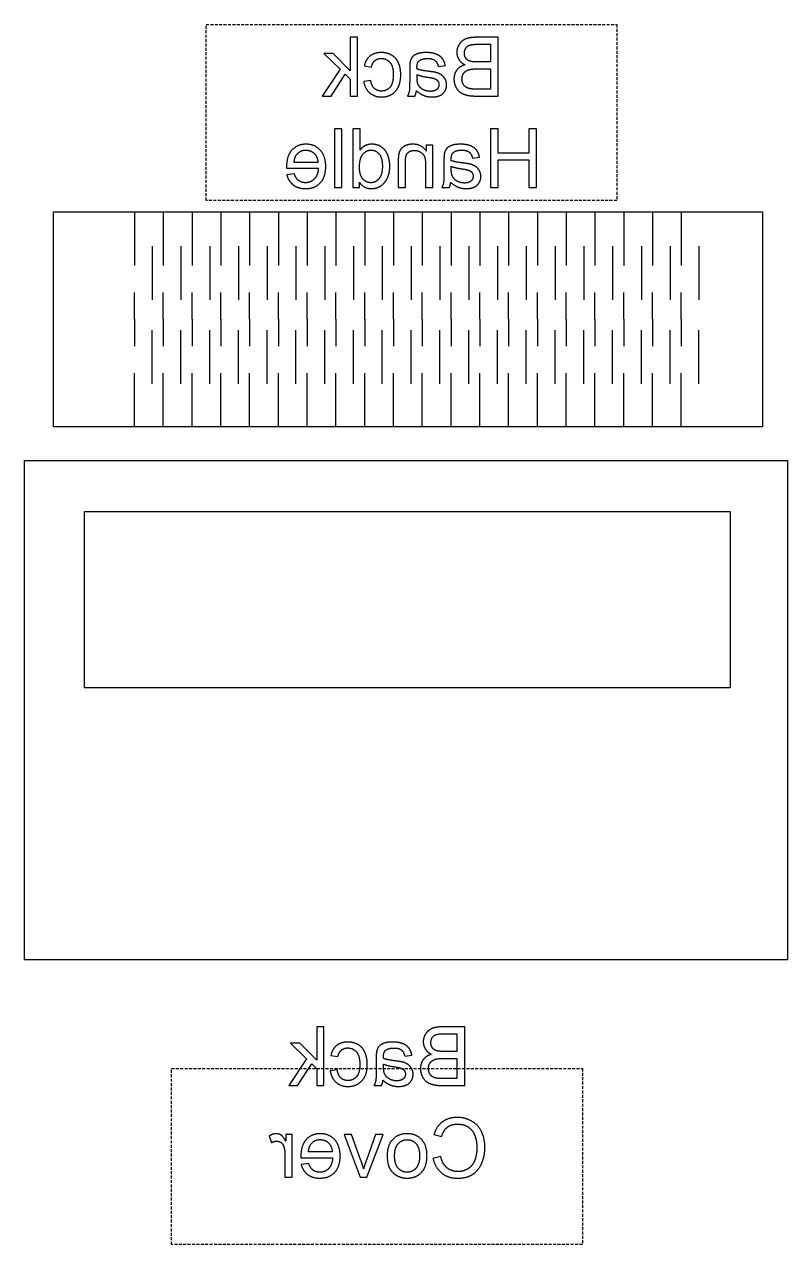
# Model space of a CAD drawing. Header units: millimetres. Extents: x -744 to 481, y -313 to -74.
# Drawn here: x -464 to -334, y -312 to -104.3 of the extents above; entities that cross this region are included whole.
import ezdxf

# ---------------------------------------------------------------- set-up
doc = ezdxf.new("R2010")
doc.units = ezdxf.units.MM
doc.linetypes.add('DASHED', pattern=[0.75, 0.5, -0.25])
doc.layers.get('0').update_dxf_attribs({"linetype": 'CONTINUOUS'})
doc.layers.add('1', color=7, linetype='DASHED')

msp = doc.modelspace()

# ---------------------------------------------------------------- linework, layer by layer
for p, q in [((-407.26, -106.45), (-408.49, -106.45)), ((-408.49, -106.45), (-408.49, -112.15)), ((-407.26, -116.45), (-407.26, -106.45)), ((-383.28, -106.45), (-387.03, -106.45)), ((-386.61, -107.63), (-384.61, -107.63)), ((-384.61, -107.63), (-384.61, -110.65)), ((-383.28, -116.45), (-383.28, -106.45)), ((-411.39, -109.2), (-412.98, -109.2)), ((-412.98, -109.2), (-410.21, -111.89)), ((-408.49, -112.15), (-411.39, -109.2)), ((-410.21, -111.89), (-413.26, -116.45)), ((-406.09, -111.33), (-404.89, -111.52)), ((-398.37, -111.77), (-398.37, -113.41)), ((-393.49, -111.43), (-392.29, -111.27)), ((-386.92, -111.83), (-384.61, -111.83)), ((-384.61, -110.65), (-386.77, -110.65)), ((-384.61, -111.83), (-384.61, -115.27)), ((-411.75, -116.45), (-409.35, -112.74)), ((-409.35, -112.74), (-408.49, -113.58)), ((-408.49, -113.58), (-408.49, -116.45)), ((-405, -113.79), (-406.2, -113.95)), ((-397.12, -113.26), (-397.12, -112.81)), ((-384.61, -115.27), (-387.1, -115.27)), ((-413.26, -116.45), (-411.75, -116.45)), ((-408.49, -116.45), (-407.26, -116.45)), ((-398.75, -116.45), (-397.47, -116.45)), ((-387.1, -116.45), (-383.28, -116.45)), ((-409.94, -122.05), (-411.17, -122.05)), ((-411.17, -122.05), (-411.17, -132.05)), ((-409.94, -132.05), (-409.94, -122.05)), ((-406.82, -122.05), (-408.04, -122.05)), ((-408.04, -122.05), (-408.04, -132.05)), ((-406.82, -125.64), (-406.82, -122.05)), ((-383.29, -122.05), (-384.62, -122.05)), ((-384.62, -122.05), (-384.62, -132.05)), ((-383.29, -126.16), (-383.29, -122.05)), ((-376.77, -122.05), (-378.1, -122.05)), ((-378.1, -122.05), (-378.1, -126.16)), ((-376.77, -132.05), (-376.77, -122.05)), ((-394.43, -124.81), (-395.54, -124.81)), ((-395.54, -124.81), (-395.54, -125.84)), ((-394.43, -132.05), (-394.43, -124.81)), ((-378.1, -126.16), (-383.29, -126.16)), ((-419.34, -128.75), (-413.93, -128.75)), ((-414, -127.74), (-418.05, -127.74)), ((-400.32, -127.6), (-400.32, -132.05)), ((-399.09, -132.05), (-399.09, -127.65)), ((-395.66, -128.1), (-395.66, -132.05)), ((-392.53, -127.38), (-392.53, -129.02)), ((-391.29, -128.87), (-391.29, -128.42)), ((-387.66, -127.04), (-386.46, -126.88)), ((-383.29, -132.05), (-383.29, -127.34)), ((-383.29, -127.34), (-378.1, -127.34)), ((-378.1, -127.34), (-378.1, -132.05)), ((-418.03, -129.72), (-419.3, -129.88)), ((-411.17, -132.05), (-409.94, -132.05)), ((-408.04, -132.05), (-406.9, -132.05)), ((-406.9, -132.05), (-406.9, -131.14)), ((-400.32, -132.05), (-399.09, -132.05)), ((-395.66, -132.05), (-394.43, -132.05)), ((-392.92, -132.05), (-391.64, -132.05)), ((-384.62, -132.05), (-383.29, -132.05)), ((-378.1, -132.05), (-376.77, -132.05)), ((-445.25, -136.14), (-442.25, -136.14)), ((-445.25, -136.14), (-445.25, -145.3)), ((-440.35, -136.14), (-440.35, -145.3)), ((-435.44, -136.14), (-435.44, -145.3)), ((-430.54, -136.14), (-430.54, -145.3)), ((-425.64, -136.14), (-425.64, -145.3)), ((-420.74, -136.14), (-420.74, -145.3)), ((-415.83, -136.14), (-415.83, -145.3)), ((-410.93, -136.14), (-410.93, -145.3)), ((-406.03, -136.14), (-406.03, -145.3)), ((-401.13, -136.14), (-401.13, -145.3)), ((-396.22, -136.14), (-396.22, -145.3)), ((-391.32, -136.14), (-391.32, -145.3)), ((-386.42, -136.14), (-386.42, -145.3)), ((-381.52, -136.14), (-381.52, -145.3)), ((-376.61, -136.14), (-376.61, -145.3)), ((-371.71, -136.14), (-371.71, -145.3)), ((-366.81, -136.14), (-366.81, -145.3)), ((-361.91, -136.14), (-361.91, -145.3)), ((-357, -136.14), (-357, -145.3)), ((-352.1, -136.14), (-352.1, -145.3)), ((-442.25, -142.01), (-442.25, -151.18)), ((-437.35, -142.01), (-437.35, -151.18)), ((-432.44, -142.01), (-432.44, -151.18)), ((-427.54, -142.01), (-427.54, -151.18)), ((-422.64, -142.01), (-422.64, -151.18)), ((-417.74, -142.01), (-417.74, -151.18)), ((-412.83, -142.01), (-412.83, -151.18)), ((-407.93, -142.01), (-407.93, -151.18)), ((-403.03, -142.01), (-403.03, -151.18)), ((-398.13, -142.01), (-398.13, -151.18)), ((-393.22, -142.01), (-393.22, -151.18)), ((-388.32, -142.01), (-388.32, -151.18)), ((-383.42, -142.01), (-383.42, -151.18)), ((-378.52, -142.01), (-378.52, -151.18)), ((-373.61, -142.01), (-373.61, -151.18)), ((-368.71, -142.01), (-368.71, -151.18)), ((-363.81, -142.01), (-363.81, -151.18)), ((-358.91, -142.01), (-358.91, -151.18)), ((-354, -142.01), (-354, -151.18)), ((-349.1, -142.01), (-349.1, -151.18)), ((-445.25, -154.47), (-445.25, -149.89)), ((-440.35, -154.47), (-440.35, -149.89)), ((-435.44, -154.47), (-435.44, -149.89)), ((-430.54, -154.47), (-430.54, -149.89)), ((-425.64, -154.47), (-425.64, -149.89)), ((-420.74, -154.47), (-420.74, -149.89)), ((-415.83, -154.47), (-415.83, -149.89)), ((-410.93, -154.47), (-410.93, -149.89)), ((-406.03, -154.47), (-406.03, -149.89)), ((-401.13, -154.47), (-401.13, -149.89)), ((-396.22, -154.47), (-396.22, -149.89)), ((-391.32, -154.47), (-391.32, -149.89)), ((-386.42, -154.47), (-386.42, -149.89)), ((-381.52, -154.47), (-381.52, -149.89)), ((-376.61, -154.47), (-376.61, -149.89)), ((-371.71, -154.47), (-371.71, -149.89)), ((-366.81, -154.47), (-366.81, -149.89)), ((-361.91, -154.47), (-361.91, -149.89)), ((-357, -154.47), (-357, -149.89)), ((-352.1, -154.47), (-352.1, -149.89)), ((-445.25, -154.47), (-445.25, -159.05)), ((-440.35, -154.47), (-440.35, -159.05)), ((-435.44, -154.47), (-435.44, -159.05)), ((-430.54, -154.47), (-430.54, -159.05)), ((-425.64, -154.47), (-425.64, -159.05)), ((-420.74, -154.47), (-420.74, -159.05)), ((-415.83, -154.47), (-415.83, -159.05)), ((-410.93, -154.47), (-410.93, -159.05)), ((-406.03, -154.47), (-406.03, -159.05)), ((-401.13, -154.47), (-401.13, -159.05)), ((-396.22, -154.47), (-396.22, -159.05)), ((-391.32, -154.47), (-391.32, -159.05)), ((-386.42, -154.47), (-386.42, -159.05)), ((-381.52, -154.47), (-381.52, -159.05)), ((-376.61, -154.47), (-376.61, -159.05)), ((-371.71, -154.47), (-371.71, -159.05)), ((-366.81, -154.47), (-366.81, -159.05)), ((-361.91, -154.47), (-361.91, -159.05)), ((-357, -154.47), (-357, -159.05)), ((-352.1, -154.47), (-352.1, -159.05)), ((-442.25, -165.47), (-442.25, -156.31)), ((-437.35, -165.47), (-437.35, -156.31)), ((-432.44, -165.47), (-432.44, -156.31)), ((-427.54, -165.47), (-427.54, -156.31)), ((-422.64, -165.47), (-422.64, -156.31)), ((-417.74, -165.47), (-417.74, -156.31)), ((-412.83, -165.47), (-412.83, -156.31)), ((-407.93, -165.47), (-407.93, -156.31)), ((-403.03, -165.47), (-403.03, -156.31)), ((-398.13, -165.47), (-398.13, -156.31)), ((-393.22, -165.47), (-393.22, -156.31)), ((-388.32, -165.47), (-388.32, -156.31)), ((-383.42, -165.47), (-383.42, -156.31)), ((-378.52, -165.47), (-378.52, -156.31)), ((-373.61, -165.47), (-373.61, -156.31)), ((-368.71, -165.47), (-368.71, -156.31)), ((-363.81, -165.47), (-363.81, -156.31)), ((-358.91, -165.47), (-358.91, -156.31)), ((-354, -165.47), (-354, -156.31)), ((-349.1, -165.47), (-349.1, -156.31)), ((-445.25, -172.8), (-445.25, -163.64)), ((-440.35, -172.8), (-440.35, -163.64)), ((-435.44, -172.8), (-435.44, -163.64)), ((-430.54, -172.8), (-430.54, -163.64)), ((-425.64, -172.8), (-425.64, -163.64)), ((-420.74, -172.8), (-420.74, -163.64)), ((-415.83, -172.8), (-415.83, -163.64)), ((-410.93, -172.8), (-410.93, -163.64)), ((-406.03, -172.8), (-406.03, -163.64)), ((-401.13, -172.8), (-401.13, -163.64)), ((-396.22, -172.8), (-396.22, -163.64)), ((-391.32, -172.8), (-391.32, -163.64)), ((-386.42, -172.8), (-386.42, -163.64)), ((-381.52, -172.8), (-381.52, -163.64)), ((-376.61, -172.8), (-376.61, -163.64)), ((-371.71, -172.8), (-371.71, -163.64)), ((-366.81, -172.8), (-366.81, -163.64)), ((-361.91, -172.8), (-361.91, -163.64)), ((-357, -172.8), (-357, -163.64)), ((-352.1, -172.8), (-352.1, -163.64)), ((-442.25, -172.8), (-445.25, -172.8)), ((-412.97, -274.95), (-414.2, -274.95)), ((-414.2, -274.95), (-414.2, -280.65)), ((-412.97, -284.95), (-412.97, -274.95)), ((-388.99, -274.95), (-392.74, -274.95)), ((-392.31, -276.13), (-390.32, -276.13)), ((-390.32, -276.13), (-390.32, -279.15)), ((-388.99, -284.95), (-388.99, -274.95)), ((-417.1, -277.71), (-418.69, -277.71)), ((-418.69, -277.71), (-415.92, -280.39)), ((-414.2, -280.65), (-417.1, -277.71)), ((-415.92, -280.39), (-418.97, -284.95)), ((-411.8, -279.83), (-410.6, -280.02)), ((-404.07, -280.28), (-404.07, -281.91)), ((-399.2, -279.94), (-398, -279.77)), ((-392.63, -280.33), (-390.32, -280.33)), ((-390.32, -279.15), (-392.48, -279.15)), ((-390.32, -280.33), (-390.32, -283.77)), ((-417.46, -284.95), (-415.06, -281.25)), ((-415.06, -281.25), (-414.2, -282.08)), ((-414.2, -282.08), (-414.2, -284.95)), ((-410.7, -282.3), (-411.91, -282.45)), ((-402.83, -281.76), (-402.83, -281.31)), ((-390.32, -283.77), (-392.81, -283.77)), ((-418.97, -284.95), (-417.46, -284.95)), ((-414.2, -284.95), (-412.97, -284.95)), ((-404.46, -284.95), (-403.18, -284.95)), ((-392.81, -284.95), (-388.99, -284.95)), ((-422.32, -293.54), (-421.9, -294.68)), ((-418.38, -293.31), (-419.49, -293.31)), ((-419.49, -293.31), (-419.49, -294.41)), ((-418.38, -300.56), (-418.38, -293.31)), ((-408.28, -293.31), (-409.54, -293.31)), ((-409.54, -293.31), (-406.8, -300.56)), ((-406.67, -297.73), (-408.28, -293.31)), ((-404.2, -293.31), (-405.75, -297.65)), ((-405.66, -300.56), (-402.9, -293.31)), ((-402.9, -293.31), (-404.2, -293.31)), ((-394.23, -293.3), (-392.93, -293.61)), ((-419.61, -296.76), (-419.61, -300.56)), ((-411.56, -296.24), (-415.6, -296.24)), ((-393.08, -297.05), (-394.4, -297.39)), ((-416.89, -297.25), (-411.49, -297.25)), ((-415.59, -298.22), (-416.86, -298.38)), ((-419.61, -300.56), (-418.38, -300.56)), ((-406.8, -300.56), (-405.66, -300.56))]:
    msp.add_line(p, q)
for points in [[(-459.05, -136.14), (-338.3, -136.14), (-338.3, -172.8), (-459.05, -172.8)], [(-464, -178.53), (-334, -178.53), (-334, -263.53), (-464, -263.53)], [(-453.78, -187.2), (-343.78, -187.2), (-343.78, -217.2), (-453.78, -217.2)]]:
    msp.add_lwpolyline(points, close=True)
for points in [[(-389.96, -107.69), (-390.35, -108.32), (-390.35, -109.01)], [(-388.87, -106.75), (-389.57, -107.05), (-389.96, -107.69)], [(-387.03, -106.45), (-388.18, -106.45), (-388.87, -106.75)], [(-388.81, -108.29), (-388.57, -107.91), (-388.13, -107.77)], [(-388.13, -107.77), (-387.68, -107.63), (-386.61, -107.63)], [(-405.13, -109.64), (-405.88, -110.23), (-406.09, -111.33)], [(-403.19, -109.04), (-404.37, -109.04), (-405.13, -109.64)], [(-404.29, -110.42), (-403.86, -110.05), (-403.24, -110.05)], [(-403.24, -110.05), (-402.31, -110.05), (-401.73, -110.71)], [(-401.47, -109.48), (-402.26, -109.04), (-403.19, -109.04)], [(-400.28, -110.8), (-400.67, -109.92), (-401.47, -109.48)], [(-397.92, -109.81), (-398.19, -110.14), (-398.3, -110.64)], [(-397.07, -109.26), (-397.65, -109.48), (-397.92, -109.81)], [(-395.56, -109.04), (-396.49, -109.04), (-397.07, -109.26)], [(-396.78, -110.47), (-396.31, -110.06), (-395.38, -110.06)], [(-393.92, -109.3), (-394.63, -109.04), (-395.56, -109.04)], [(-395.38, -110.06), (-394.52, -110.06), (-394.11, -110.36)], [(-392.83, -110.03), (-393.21, -109.55), (-393.92, -109.3)], [(-392.29, -111.27), (-392.46, -110.5), (-392.83, -110.03)], [(-390.35, -109.01), (-390.35, -109.65), (-390, -110.21)], [(-389.05, -109.16), (-389.05, -108.66), (-388.81, -108.29)], [(-388.79, -110.04), (-389.05, -109.69), (-389.05, -109.16)], [(-388.03, -110.53), (-388.54, -110.38), (-388.79, -110.04)], [(-404.89, -111.52), (-404.72, -110.79), (-404.29, -110.42)], [(-401.73, -110.71), (-401.16, -111.38), (-401.16, -112.82)], [(-399.89, -112.85), (-399.89, -111.68), (-400.28, -110.8)], [(-398.3, -110.64), (-398.37, -110.96), (-398.37, -111.77)], [(-397.13, -111.53), (-397.13, -110.78), (-396.78, -110.47)], [(-397.12, -111.85), (-397.13, -111.6), (-397.13, -111.53)], [(-394.93, -112.27), (-396.42, -112.1), (-397.12, -111.85)], [(-394.11, -110.36), (-393.69, -110.66), (-393.49, -111.43)], [(-390.35, -112.03), (-390.83, -112.68), (-390.83, -113.55)], [(-388.95, -111.13), (-389.86, -111.39), (-390.35, -112.03)], [(-390, -110.21), (-389.65, -110.78), (-388.95, -111.13)], [(-389.18, -112.58), (-388.89, -112.16), (-388.38, -112)], [(-388.38, -112), (-387.87, -111.83), (-386.92, -111.83)], [(-386.77, -110.65), (-387.65, -110.65), (-388.03, -110.53)], [(-406.2, -113.95), (-406, -115.2), (-405.19, -115.91)], [(-404.38, -115.16), (-404.87, -114.71), (-405, -113.79)], [(-401.16, -112.82), (-401.16, -114.28), (-401.71, -114.94)], [(-400.8, -115.64), (-399.89, -114.67), (-399.89, -112.85)], [(-398.37, -113.41), (-398.37, -115.12), (-398.44, -115.58)], [(-397.12, -112.81), (-396.46, -113.08), (-395.12, -113.28)], [(-396.93, -114.49), (-397.12, -114.07), (-397.12, -113.26)], [(-395.12, -113.28), (-394.36, -113.38), (-394.05, -113.52)], [(-393.84, -112.46), (-394.2, -112.36), (-394.93, -112.27)], [(-394.05, -113.52), (-393.73, -113.66), (-393.56, -113.92)], [(-392.96, -112.86), (-393.35, -112.59), (-393.84, -112.46)], [(-393.56, -113.92), (-393.39, -114.18), (-393.39, -114.5)], [(-392.32, -113.57), (-392.57, -113.13), (-392.96, -112.86)], [(-392.08, -114.54), (-392.08, -114.01), (-392.32, -113.57)], [(-390.83, -113.55), (-390.83, -114.25), (-390.54, -114.85)], [(-389.46, -113.55), (-389.46, -112.99), (-389.18, -112.58)], [(-389.27, -114.39), (-389.46, -114.03), (-389.46, -113.55)], [(-405.19, -115.91), (-404.37, -116.61), (-403.19, -116.61)], [(-403.17, -115.6), (-403.9, -115.6), (-404.38, -115.16)], [(-403.19, -116.61), (-401.7, -116.61), (-400.8, -115.64)], [(-401.71, -114.94), (-402.27, -115.6), (-403.17, -115.6)], [(-398.44, -115.58), (-398.52, -116.03), (-398.75, -116.45)], [(-397.47, -116.45), (-397.28, -116.07), (-397.23, -115.55)], [(-397.23, -115.55), (-396.54, -116.13), (-395.91, -116.37)], [(-396.11, -115.34), (-396.67, -115.03), (-396.93, -114.49)], [(-394.85, -115.65), (-395.56, -115.65), (-396.11, -115.34)], [(-393.76, -115.32), (-394.14, -115.65), (-394.85, -115.65)], [(-394.56, -116.61), (-393.37, -116.61), (-392.72, -116.03)], [(-393.39, -114.5), (-393.39, -114.99), (-393.76, -115.32)], [(-392.72, -116.03), (-392.08, -115.44), (-392.08, -114.54)], [(-390.54, -114.85), (-390.24, -115.46), (-389.8, -115.79)], [(-389.8, -115.79), (-389.37, -116.11), (-388.71, -116.28)], [(-388.76, -114.95), (-389.07, -114.76), (-389.27, -114.39)], [(-388, -115.22), (-388.45, -115.14), (-388.76, -114.95)], [(-388.71, -116.28), (-388.05, -116.45), (-387.1, -116.45)], [(-387.1, -115.27), (-387.74, -115.27), (-388, -115.22)], [(-395.91, -116.37), (-395.28, -116.61), (-394.56, -116.61)], [(-416.05, -124.65), (-417.5, -124.65), (-418.42, -125.64)], [(-413.61, -125.66), (-414.55, -124.65), (-416.05, -124.65)], [(-404.82, -124.65), (-405.48, -124.65), (-405.99, -124.92)], [(-403.2, -125.12), (-403.93, -124.65), (-404.82, -124.65)], [(-397.84, -124.65), (-398.5, -124.65), (-399.05, -124.88)], [(-395.54, -125.84), (-396.34, -124.65), (-397.84, -124.65)], [(-389.73, -124.65), (-390.65, -124.65), (-391.23, -124.86)], [(-388.08, -124.9), (-388.79, -124.65), (-389.73, -124.65)], [(-418.42, -125.64), (-419.34, -126.62), (-419.34, -128.42)], [(-418.05, -127.74), (-417.97, -126.82), (-417.58, -126.37)], [(-417.58, -126.37), (-417, -125.66), (-416.06, -125.66)], [(-416.06, -125.66), (-415.22, -125.66), (-414.64, -126.22)], [(-414.64, -126.22), (-414.06, -126.79), (-414, -127.74)], [(-412.67, -128.49), (-412.67, -126.67), (-413.61, -125.66)], [(-406.92, -128.54), (-406.92, -127.05), (-406.35, -126.36)], [(-405.99, -124.92), (-406.5, -125.2), (-406.82, -125.64)], [(-406.35, -126.36), (-405.78, -125.66), (-404.94, -125.66)], [(-404.94, -125.66), (-404.12, -125.66), (-403.57, -126.33)], [(-403.57, -126.33), (-403.02, -127), (-403.02, -128.44)], [(-402.12, -126.47), (-402.48, -125.59), (-403.2, -125.12)], [(-401.76, -128.44), (-401.76, -127.35), (-402.12, -126.47)], [(-400.25, -126.41), (-400.32, -126.75), (-400.32, -127.6)], [(-399.87, -125.5), (-400.14, -125.88), (-400.25, -126.41)], [(-399.05, -124.88), (-399.6, -125.12), (-399.87, -125.5)], [(-399.09, -127.65), (-399.09, -126.9), (-398.95, -126.53)], [(-398.95, -126.53), (-398.81, -126.15), (-398.44, -125.93)], [(-398.44, -125.93), (-398.08, -125.71), (-397.58, -125.71)], [(-397.58, -125.71), (-396.8, -125.71), (-396.23, -126.21)], [(-396.23, -126.21), (-395.66, -126.71), (-395.66, -128.1)], [(-392.47, -126.25), (-392.53, -126.56), (-392.53, -127.38)], [(-392.09, -125.41), (-392.36, -125.74), (-392.47, -126.25)], [(-391.23, -124.86), (-391.81, -125.08), (-392.09, -125.41)], [(-391.29, -127.14), (-391.29, -126.39), (-390.95, -126.08)], [(-390.95, -126.08), (-390.48, -125.66), (-389.55, -125.66)], [(-389.55, -125.66), (-388.68, -125.66), (-388.27, -125.97)], [(-388.27, -125.97), (-387.86, -126.27), (-387.66, -127.04)], [(-387, -125.63), (-387.37, -125.16), (-388.08, -124.9)], [(-386.46, -126.88), (-386.62, -126.11), (-387, -125.63)], [(-419.34, -128.42), (-419.34, -128.53), (-419.34, -128.75)], [(-413.93, -128.75), (-414, -129.94), (-414.61, -130.57)], [(-413.6, -131.24), (-412.67, -130.26), (-412.67, -128.49)], [(-406.36, -130.55), (-406.92, -129.89), (-406.92, -128.54)], [(-403.02, -128.44), (-403.02, -129.83), (-403.61, -130.52)], [(-402.16, -130.41), (-401.76, -129.55), (-401.76, -128.44)], [(-391.29, -127.46), (-391.29, -127.2), (-391.29, -127.14)], [(-389.1, -127.88), (-390.59, -127.7), (-391.29, -127.46)], [(-391.29, -128.42), (-390.62, -128.69), (-389.28, -128.88)], [(-388.01, -128.06), (-388.37, -127.97), (-389.1, -127.88)], [(-387.12, -128.47), (-387.52, -128.2), (-388.01, -128.06)], [(-386.49, -129.17), (-386.73, -128.73), (-387.12, -128.47)], [(-419.3, -129.88), (-419, -130.99), (-418.19, -131.6)], [(-417.28, -130.85), (-417.75, -130.5), (-418.03, -129.72)], [(-416.12, -131.21), (-416.8, -131.21), (-417.28, -130.85)], [(-414.61, -130.57), (-415.22, -131.21), (-416.12, -131.21)], [(-404.99, -131.21), (-405.8, -131.21), (-406.36, -130.55)], [(-403.61, -130.52), (-404.19, -131.21), (-404.99, -131.21)], [(-403.28, -131.74), (-402.56, -131.26), (-402.16, -130.41)], [(-392.53, -129.02), (-392.53, -130.73), (-392.61, -131.18)], [(-391.09, -130.1), (-391.29, -129.68), (-391.29, -128.87)], [(-390.28, -130.95), (-390.83, -130.64), (-391.09, -130.1)], [(-389.28, -128.88), (-388.53, -128.99), (-388.21, -129.13)], [(-388.21, -129.13), (-387.9, -129.26), (-387.73, -129.53)], [(-387.56, -130.11), (-387.56, -130.6), (-387.93, -130.93)], [(-387.73, -129.53), (-387.56, -129.79), (-387.56, -130.11)], [(-386.89, -131.63), (-386.25, -131.05), (-386.25, -130.14)], [(-386.25, -130.14), (-386.25, -129.61), (-386.49, -129.17)], [(-418.19, -131.6), (-417.38, -132.22), (-416.12, -132.22)], [(-416.12, -132.22), (-414.53, -132.22), (-413.6, -131.24)], [(-406.9, -131.14), (-406.21, -132.22), (-404.88, -132.22)], [(-404.88, -132.22), (-404.01, -132.22), (-403.28, -131.74)], [(-392.61, -131.18), (-392.69, -131.64), (-392.92, -132.05)], [(-391.64, -132.05), (-391.44, -131.67), (-391.39, -131.16)], [(-391.39, -131.16), (-390.71, -131.74), (-390.08, -131.98)], [(-389.02, -131.26), (-389.73, -131.26), (-390.28, -130.95)], [(-390.08, -131.98), (-389.45, -132.22), (-388.72, -132.22)], [(-387.93, -130.93), (-388.3, -131.26), (-389.02, -131.26)], [(-388.72, -132.22), (-387.53, -132.22), (-386.89, -131.63)], [(-395.67, -276.19), (-396.06, -276.82), (-396.06, -277.51)], [(-394.58, -275.25), (-395.27, -275.56), (-395.67, -276.19)], [(-392.74, -274.95), (-393.89, -274.95), (-394.58, -275.25)], [(-394.52, -276.79), (-394.28, -276.41), (-393.84, -276.27)], [(-393.84, -276.27), (-393.39, -276.13), (-392.31, -276.13)], [(-410.83, -278.14), (-411.58, -278.74), (-411.8, -279.83)], [(-408.9, -277.54), (-410.08, -277.54), (-410.83, -278.14)], [(-407.17, -277.98), (-407.97, -277.54), (-408.9, -277.54)], [(-405.99, -279.3), (-406.38, -278.42), (-407.17, -277.98)], [(-403.63, -278.31), (-403.9, -278.64), (-404.01, -279.15)], [(-402.78, -277.76), (-403.36, -277.98), (-403.63, -278.31)], [(-401.27, -277.54), (-402.2, -277.54), (-402.78, -277.76)], [(-399.63, -277.8), (-400.34, -277.54), (-401.27, -277.54)], [(-398.54, -278.53), (-398.92, -278.05), (-399.63, -277.8)], [(-396.06, -277.51), (-396.06, -278.15), (-395.71, -278.72)], [(-394.76, -277.66), (-394.76, -277.17), (-394.52, -276.79)], [(-394.5, -278.54), (-394.76, -278.19), (-394.76, -277.66)], [(-410.6, -280.02), (-410.43, -279.29), (-410, -278.92)], [(-410, -278.92), (-409.56, -278.55), (-408.95, -278.55)], [(-408.95, -278.55), (-408.02, -278.55), (-407.44, -279.22)], [(-407.44, -279.22), (-406.86, -279.88), (-406.86, -281.32)], [(-405.6, -281.36), (-405.6, -280.18), (-405.99, -279.3)], [(-404.01, -279.15), (-404.07, -279.46), (-404.07, -280.28)], [(-402.84, -280.03), (-402.84, -279.28), (-402.49, -278.97)], [(-402.83, -280.35), (-402.84, -280.1), (-402.84, -280.03)], [(-400.64, -280.78), (-402.13, -280.6), (-402.83, -280.35)], [(-402.49, -278.97), (-402.02, -278.56), (-401.09, -278.56)], [(-401.09, -278.56), (-400.23, -278.56), (-399.81, -278.86)], [(-399.81, -278.86), (-399.4, -279.17), (-399.2, -279.94)], [(-398, -279.77), (-398.17, -279), (-398.54, -278.53)], [(-394.66, -279.63), (-395.57, -279.9), (-396.06, -280.54)], [(-395.71, -278.72), (-395.36, -279.28), (-394.66, -279.63)], [(-394.89, -281.08), (-394.6, -280.67), (-394.09, -280.5)], [(-393.74, -279.04), (-394.24, -278.89), (-394.5, -278.54)], [(-394.09, -280.5), (-393.58, -280.33), (-392.63, -280.33)], [(-392.48, -279.15), (-393.36, -279.15), (-393.74, -279.04)], [(-411.91, -282.45), (-411.71, -283.7), (-410.9, -284.41)], [(-410.09, -283.66), (-410.57, -283.22), (-410.7, -282.3)], [(-406.86, -281.32), (-406.86, -282.78), (-407.42, -283.44)], [(-406.51, -284.14), (-405.6, -283.17), (-405.6, -281.36)], [(-404.07, -281.91), (-404.07, -283.63), (-404.15, -284.08)], [(-402.83, -281.31), (-402.16, -281.59), (-400.83, -281.78)], [(-402.63, -282.99), (-402.83, -282.58), (-402.83, -281.76)], [(-400.83, -281.78), (-400.07, -281.89), (-399.76, -282.02)], [(-399.55, -280.96), (-399.91, -280.86), (-400.64, -280.78)], [(-399.76, -282.02), (-399.44, -282.16), (-399.27, -282.42)], [(-398.67, -281.36), (-399.06, -281.1), (-399.55, -280.96)], [(-399.27, -282.42), (-399.1, -282.69), (-399.1, -283.01)], [(-398.03, -282.07), (-398.28, -281.63), (-398.67, -281.36)], [(-397.79, -283.04), (-397.79, -282.51), (-398.03, -282.07)], [(-396.06, -280.54), (-396.54, -281.18), (-396.54, -282.05)], [(-396.54, -282.05), (-396.54, -282.75), (-396.25, -283.36)], [(-395.17, -282.05), (-395.17, -281.49), (-394.89, -281.08)], [(-394.97, -282.89), (-395.17, -282.53), (-395.17, -282.05)], [(-410.9, -284.41), (-410.08, -285.11), (-408.9, -285.11)], [(-408.88, -284.1), (-409.61, -284.1), (-410.09, -283.66)], [(-408.9, -285.11), (-407.41, -285.11), (-406.51, -284.14)], [(-407.42, -283.44), (-407.98, -284.1), (-408.88, -284.1)], [(-404.15, -284.08), (-404.23, -284.53), (-404.46, -284.95)], [(-403.18, -284.95), (-402.99, -284.57), (-402.93, -284.06)], [(-402.93, -284.06), (-402.25, -284.64), (-401.62, -284.87)], [(-401.82, -283.84), (-402.38, -283.53), (-402.63, -282.99)], [(-400.56, -284.15), (-401.27, -284.15), (-401.82, -283.84)], [(-399.47, -283.82), (-399.84, -284.15), (-400.56, -284.15)], [(-400.27, -285.11), (-399.07, -285.11), (-398.43, -284.53)], [(-399.1, -283.01), (-399.1, -283.5), (-399.47, -283.82)], [(-398.43, -284.53), (-397.79, -283.95), (-397.79, -283.04)], [(-396.25, -283.36), (-395.95, -283.96), (-395.51, -284.29)], [(-395.51, -284.29), (-395.08, -284.62), (-394.42, -284.78)], [(-394.47, -283.45), (-394.78, -283.26), (-394.97, -282.89)], [(-393.71, -283.72), (-394.16, -283.64), (-394.47, -283.45)], [(-392.81, -283.77), (-393.45, -283.77), (-393.71, -283.72)], [(-401.62, -284.87), (-400.99, -285.11), (-400.27, -285.11)], [(-394.42, -284.78), (-393.76, -284.95), (-392.81, -284.95)], [(-390.28, -290.39), (-391.78, -290.39), (-392.81, -291.15)], [(-387.86, -290.99), (-388.96, -290.39), (-390.28, -290.39)], [(-392.81, -291.15), (-393.83, -291.91), (-394.23, -293.3)], [(-392.93, -293.61), (-392.58, -292.51), (-391.92, -292.02)], [(-391.92, -292.02), (-391.26, -291.52), (-390.25, -291.52)], [(-390.25, -291.52), (-389.1, -291.52), (-388.33, -292.07)], [(-388.33, -292.07), (-387.55, -292.62), (-387.24, -293.55)], [(-386.16, -292.76), (-386.75, -291.59), (-387.86, -290.99)], [(-385.56, -295.48), (-385.56, -293.92), (-386.16, -292.76)], [(-421.06, -293.15), (-421.68, -293.15), (-422.32, -293.54)], [(-421.9, -294.68), (-421.45, -294.42), (-421, -294.42)], [(-420.27, -293.39), (-420.63, -293.15), (-421.06, -293.15)], [(-421, -294.42), (-420.59, -294.42), (-420.27, -294.66)], [(-419.49, -294.41), (-419.91, -293.64), (-420.27, -293.39)], [(-420.27, -294.66), (-419.95, -294.9), (-419.82, -295.33)], [(-415.98, -294.14), (-416.9, -295.13), (-416.9, -296.92)], [(-413.6, -293.15), (-415.06, -293.15), (-415.98, -294.14)], [(-415.6, -296.24), (-415.52, -295.33), (-415.14, -294.87)], [(-415.14, -294.87), (-414.55, -294.16), (-413.62, -294.16)], [(-413.62, -294.16), (-412.77, -294.16), (-412.19, -294.72)], [(-411.16, -294.16), (-412.1, -293.15), (-413.6, -293.15)], [(-412.19, -294.72), (-411.62, -295.29), (-411.56, -296.24)], [(-410.22, -297), (-410.22, -295.17), (-411.16, -294.16)], [(-401.26, -294.13), (-402.2, -295.11), (-402.2, -296.83)], [(-398.81, -293.15), (-400.31, -293.15), (-401.26, -294.13)], [(-400.94, -296.89), (-400.94, -295.55), (-400.33, -294.86)], [(-400.33, -294.86), (-399.72, -294.17), (-398.81, -294.17)], [(-396.54, -293.95), (-397.47, -293.15), (-398.81, -293.15)], [(-398.81, -294.17), (-397.89, -294.17), (-397.29, -294.85)], [(-397.29, -294.85), (-396.68, -295.54), (-396.68, -296.93)], [(-395.42, -296.93), (-395.42, -294.92), (-396.54, -293.95)], [(-387.24, -293.55), (-386.93, -294.49), (-386.93, -295.48)], [(-419.82, -295.33), (-419.61, -295.99), (-419.61, -296.76)], [(-416.9, -296.92), (-416.9, -297.03), (-416.89, -297.25)], [(-411.15, -299.74), (-410.22, -298.76), (-410.22, -297)], [(-402.2, -296.83), (-402.2, -298.23), (-401.79, -299.03)], [(-400.34, -299.02), (-400.94, -298.32), (-400.94, -296.89)], [(-396.68, -296.93), (-396.68, -298.33), (-397.29, -299.02)], [(-396.36, -299.75), (-395.42, -298.77), (-395.42, -296.93)], [(-392.03, -298.95), (-392.81, -298.31), (-393.08, -297.05)], [(-386.93, -295.48), (-386.93, -296.75), (-387.3, -297.7)], [(-386.09, -298.16), (-385.56, -296.91), (-385.56, -295.48)], [(-416.86, -298.38), (-416.56, -299.49), (-415.75, -300.11)], [(-414.83, -299.36), (-415.31, -299), (-415.59, -298.22)], [(-412.16, -299.08), (-412.77, -299.71), (-413.68, -299.71)], [(-411.49, -297.25), (-411.56, -298.44), (-412.16, -299.08)], [(-406.22, -299.11), (-406.38, -298.54), (-406.67, -297.73)], [(-405.75, -297.65), (-406, -298.35), (-406.22, -299.11)], [(-401.79, -299.03), (-401.37, -299.83), (-400.56, -300.28)], [(-398.81, -299.71), (-399.73, -299.71), (-400.34, -299.02)], [(-397.29, -299.02), (-397.89, -299.71), (-398.81, -299.71)], [(-394.4, -297.39), (-393.99, -299.02), (-392.9, -299.87)], [(-390.15, -299.6), (-391.26, -299.6), (-392.03, -298.95)], [(-388.45, -299.12), (-389.24, -299.6), (-390.15, -299.6)], [(-387.3, -297.7), (-387.67, -298.65), (-388.45, -299.12)], [(-387.63, -300.07), (-386.62, -299.41), (-386.09, -298.16)], [(-415.75, -300.11), (-414.93, -300.72), (-413.67, -300.72)], [(-413.68, -299.71), (-414.35, -299.71), (-414.83, -299.36)], [(-413.67, -300.72), (-412.08, -300.72), (-411.15, -299.74)], [(-400.56, -300.28), (-399.76, -300.72), (-398.81, -300.72)], [(-398.81, -300.72), (-397.29, -300.72), (-396.36, -299.75)], [(-392.9, -299.87), (-391.82, -300.73), (-390.26, -300.73)], [(-390.26, -300.73), (-388.64, -300.73), (-387.63, -300.07)]]:
    msp.add_open_spline(points, degree=2)
at = {"layer": '1'}
for p, q in [((-433.06, -134.25), (-433.06, -104.25)), ((-433.06, -104.25), (-363.06, -104.25)), ((-363.06, -104.25), (-363.06, -134.25)), ((-363.06, -134.25), (-433.06, -134.25)), ((-438.94, -312.04), (-438.94, -282.04)), ((-438.94, -282.04), (-368.94, -282.04)), ((-368.94, -282.04), (-368.94, -312.04)), ((-368.94, -312.04), (-438.94, -312.04))]:
    msp.add_line(p, q, dxfattribs=at)

doc.saveas('drawing.dxf')
